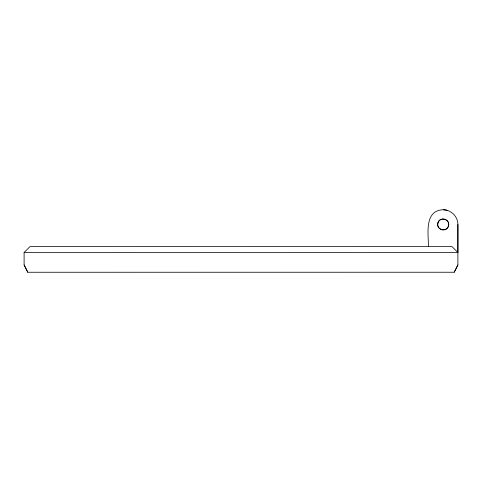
<?xml version="1.0" encoding="UTF-8"?>
<svg xmlns="http://www.w3.org/2000/svg" width="482" height="482" viewBox="0 0 482 482"><rect width="100%" height="100%" fill="white"/><g stroke="black" fill="none" stroke-linecap="round" stroke-linejoin="round"><path stroke-width="0.72" d="M428.486 246.507C428.408 234.059 424.058 210.369 443.199 209.748C451.068 209.7 457.948 216.587 457.9 224.455L457.9 264.889L454.225 272.24L27.775 272.258L24.1 264.901L24.1 252.496L30.077 246.525L451.923 246.507L457.894 252.478L457.9 224.455M454.219 272.24L457.894 264.889M24.1 252.496L457.894 252.478M443.199 209.742L447.001 210.248M24.106 264.901L27.781 272.258M437.867 223.021C435.77 229.793 446.941 232.794 448.519 225.883C450.61 219.111 439.439 216.111 437.867 223.021M440.434 229.227A5.513 5.513 0 0 0 448.706 224.455A5.513 5.513 0 0 0 440.44 219.678A5.513 5.513 0 0 0 440.434 229.227"/></g></svg>
